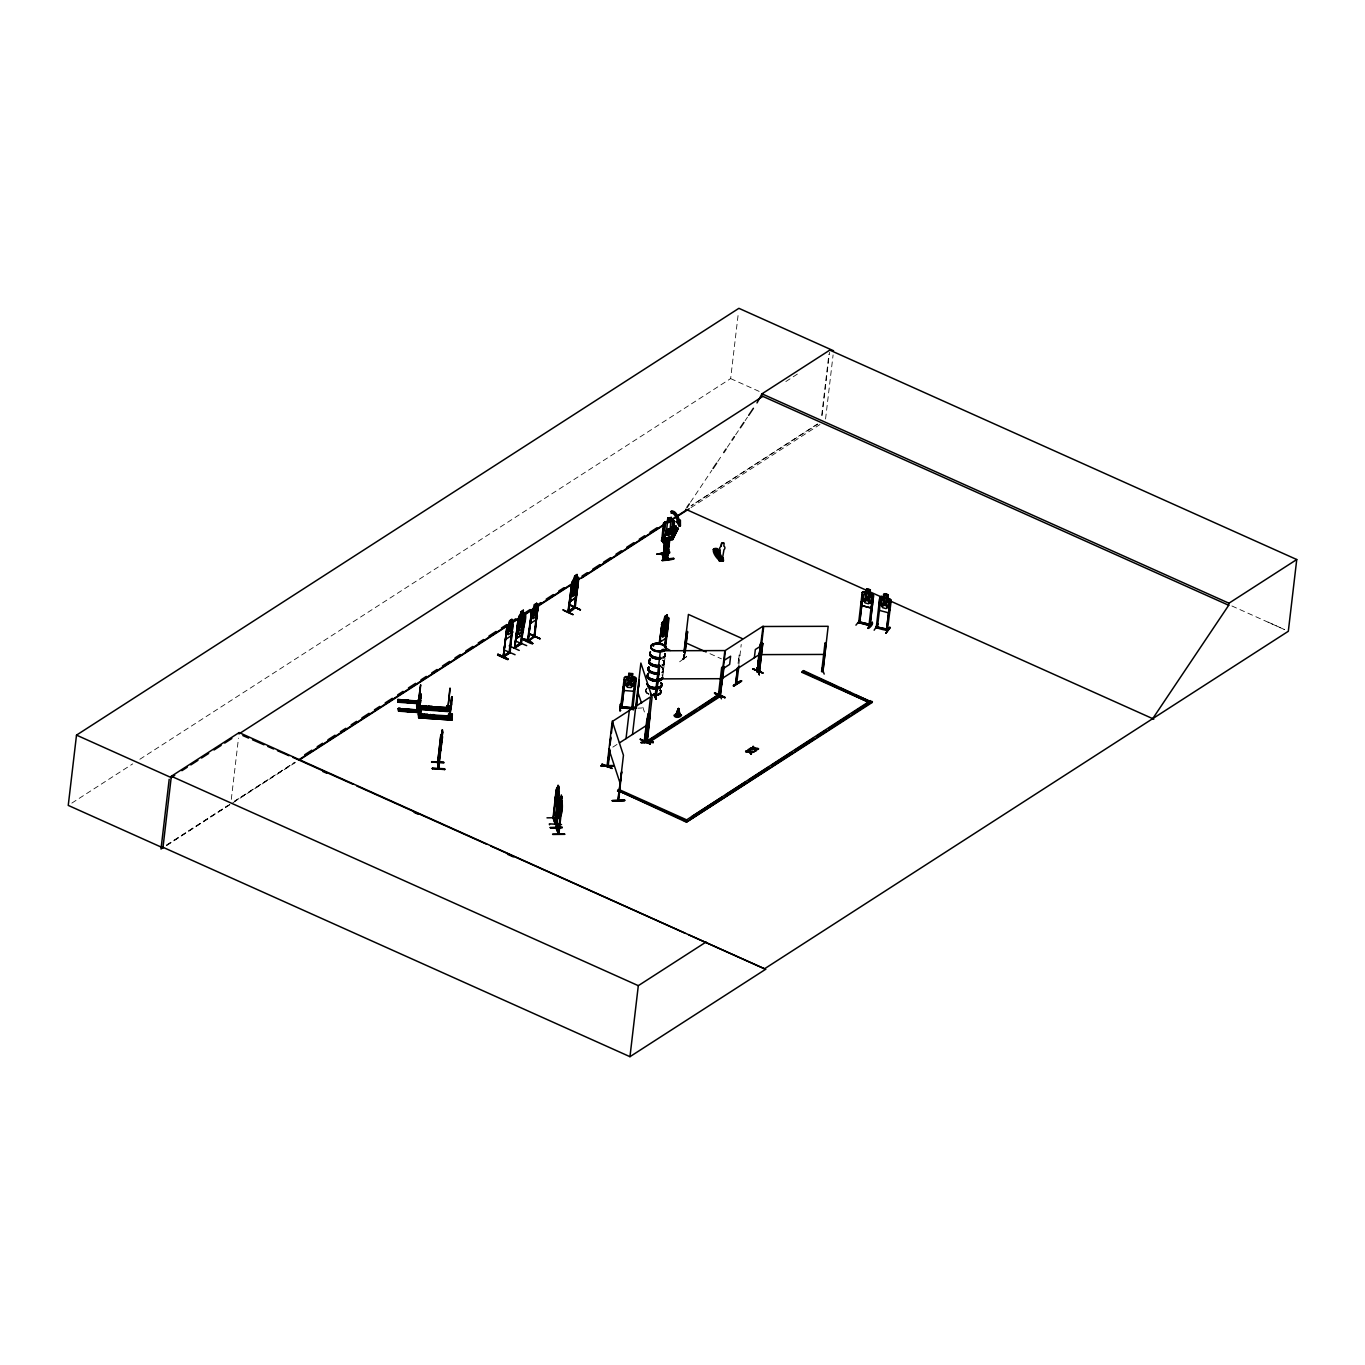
<?xml version="1.0" encoding="UTF-8"?>
<svg xmlns="http://www.w3.org/2000/svg" width="1365" height="1365" viewBox="0 0 1365 1365"><rect width="100%" height="100%" fill="white"/><g stroke="black" fill="none" stroke-linecap="round" stroke-linejoin="round"><path stroke-width="0.75" stroke-dasharray="5 3.75" d="M664.38 662.656L665.199 655.848M664.397 662.076L663.885 664.516L664.431 663.339M665.403 655.456L665.199 653.937L664.909 656.565M231.299 799.361L238.5 738.124M662.69 676.886L664.311 663.578M686.629 656.616L679.616 661.223M686.697 656.616L679.668 661.189M685.111 652.589L684.121 660.08L683.114 659.619L683.711 654.432M683.251 659.414L683.967 654.279M684.872 652.743L684.223 659.773M139.861 759.264L730.633 378.6L738.414 312.449M738.038 663.441L739.267 654.944L738.294 663.288M738.875 664.533L741.229 644.451M821.713 415.37L828.913 354.115M822.088 415.54L829.528 352.238M825.569 418.987L833.094 354.917M641.789 707.974L637.899 708.179M663.612 670.539L661.837 667.041A7.712 3.924 6.7 0 1 662.144 671.87M663.646 670.232L662.196 672.433M663.134 671.597L662.23 672.126M690.502 502.166L711.865 470.277M717.802 461.421L722.546 454.34M727.306 447.242L730.872 441.936M735.616 434.838L739.182 429.531M745.119 420.676L747.491 417.127M646.891 688.37L645.56 691.355L648.802 694.29A7.661 3.907 6.7 0 1 647.01 688.643M684.309 658.766L683.114 658.544L683.183 659.687M679.634 661.786L686.117 656.906M739.932 655.507L739.028 655.115M166.94 845.157L232.767 802.535M234.558 801.374L295.045 762.216L234.371 801.289M817.413 424.003L691.082 505.801L817.789 424.174M71.833 803.098L132.695 763.888M785.831 381.552L799.975 372.423M166.564 844.986L227.238 805.896M166.496 845.566L295.215 762.643M690.997 507.609L819.956 424.515M612.834 747.133L617.782 743.942M730.633 378.6L761.551 392.472M1231.895 605.975L1284.431 629.538M709.971 653.681L721.437 658.834M1268.102 622.116L1284.653 629.606M661.803 667.366L663.561 669.106M646.208 692.464L647.3 693.437M642.847 707.241L644.843 713.264M662.673 659.926A7.798 3.976 6.7 0 1 661.684 665.472M662.622 660.336A7.798 3.976 6.7 0 1 661.633 665.864M662.417 658.51A7.678 3.907 6.7 0 0 663.39 653.05A7.695 3.924 6.7 0 1 662.435 658.51M664.619 653.545A7.798 3.976 6.7 0 1 662.554 658.101M664.67 653.153A7.798 3.976 6.7 0 1 662.605 657.708M661.752 666.871A7.678 3.907 6.7 0 1 662.144 671.682M648.836 694.273A7.712 3.924 6.7 0 1 646.976 688.625M648.921 693.829A7.661 3.907 6.7 0 1 647.454 693.011M646.379 692.055A7.661 3.907 6.7 0 1 647.061 688.199A7.712 3.924 6.7 0 0 646.327 692.209M648.87 694A7.712 3.924 6.7 0 1 647.402 693.181M661.701 667.639A7.712 3.924 6.7 0 1 662.076 672.467M683.114 658.544L684.121 659.056L683.234 658.63M661.513 666.257A7.678 3.907 6.7 0 0 662.469 660.814A7.695 3.924 6.7 0 1 661.513 666.274M662.588 657.213A7.695 3.924 6.7 0 0 665.216 653.75A7.678 3.907 6.7 0 1 662.571 657.196M661.667 664.96A7.678 3.907 6.7 0 0 662.622 659.517A7.695 3.924 6.7 0 1 661.667 664.96M662.093 672.16A7.678 3.907 6.7 0 0 661.701 667.349A7.661 3.907 6.7 0 1 662.076 672.177M662.008 672.826A7.678 3.907 6.7 0 0 661.633 668.014A7.661 3.907 6.7 0 1 661.991 672.843M662.605 675.846A7.678 3.907 6.7 0 0 662.008 674.822A7.695 3.924 6.7 0 1 662.622 675.846"/><path stroke-width="1.5" d="M675.709 715.414L678.507 708.469L679.924 715.772L675.709 715.414L678.251 708.572M679.343 716.233L678.251 708.674M419.209 700.074L420.591 700.262M420.403 710.585L420.642 708.537L419.652 709.118M421.171 694.393L420.232 703.521M420.01 692.14L420.608 685.196M420.642 711.25L421 709.152M420.181 700.091L420.949 693.676M449.614 706.951L450.023 706.132L449.034 706.933M450.109 715.072L450.774 714.526M450.075 709.595L450.331 706.285M452.139 715.431C451.73 713.776 453.555 715.943 448.539 714.185L448.539 719.184L448.744 717.103L452.105 717.342L418.492 715.192L418.56 713.588L421.939 713.827L422.143 717M452.088 698.761L451.679 696.645M420.591 700.45L419.277 711.029L420.437 702.019L397.949 700.518L398 699.46L400.252 699.614L400.372 701.968L400.252 699.614M398.085 702.258L398.085 701.405L420.249 703.794L398.085 702.224M398.495 711.148L420.659 712.667L398.563 710.465M420.659 712.667L398.478 710.738L420.676 712.223L420.556 710.039L398.375 708.589C397.915 710.21 398.751 706.831 400.662 708.503L400.798 710.619M416.683 706.882L416.752 705.244L420.13 705.466L420.471 709.51M450.382 705.551L450.006 708.623L416.615 705.756L449.955 707.77L450.075 711.319L416.82 708.418L450.092 710.448L450.109 711.728L416.888 709.39L416.888 708.162L450.143 710.448M418.628 716.761L451.9 718.792L418.628 716.779L418.697 717.785L451.9 720.02L452.105 717.342M418.492 715.192L451.696 717.478M420.198 703.094L398.068 701.815L418.219 702.958M420.096 701.354L419.106 711.011M420.505 710.244L420.471 710.295M437.687 762.557L438.216 768.922L442.67 731.879L438.711 768.973L438.114 762.574M449.904 709.169L449.904 707.889L416.615 705.756M418.56 713.588L418.646 717.171L451.917 719.645L451.764 716.113L418.424 714.117L451.679 717.052L418.458 714.731M451.917 719.645L451.9 718.792M574.938 584.851L575.655 587.155L575.262 583.589L577.207 578.658L574.853 583.094L573.317 581.149L574.307 584.169M449.307 706.951L448.317 706.729M549.464 824.767L549.395 823.846L561.51 824.562M564.752 834.339L552.706 834.459M612.458 800.88C650.15 799.31 586.984 801.067 624.539 800.811M624.436 800.436L612.339 800.555M653.187 742.782L653.135 741.826L641.021 742.389M641.106 742.748L653.084 742.321M553.337 818.079L556.766 787.724L553.473 818.659L553.456 817.055M554.907 823.709L558.404 791.888L557.688 789.943L557.654 798.354M555.47 823.778L559.172 794.003L557.312 787.383M556.067 827.804L558.387 834.134L561.834 800.47M558.729 833.554L558.66 832.394M561.271 809.172L560.571 810.895C558.695 807.807 560.725 792.246 562.192 797.058L561.663 800.521C563.933 807.892 559.855 826.388 559.053 806.783M442.379 738.653L442.414 736.759L441.117 747.918M678.371 716.437L678.678 708.827M450.638 706.507L446.747 705.824L450.109 706.063M452.446 714.851L448.539 714.185M397.966 700.552L397.949 699.699L420.147 701.149L420.249 703.333M418.697 716.506L418.663 717.376L451.934 719.406M420.642 711.967L420.795 710.841L400.389 709.544M607.749 764.741L607.886 765.714C605.889 765.833 609.148 764.008 607.647 766.891L609.609 749.197M606.964 766.84L612.22 721.13L623.447 755.255L618.174 800.521L618.294 799.498M618.669 800.453L621.672 771.754L617.85 799.941M646.669 740.803L649.006 741.553L719.611 696.065L717.649 695.195L647.078 741.007M647.317 742.321L647.437 741.366M719.747 559.087L720.225 549.993A2.747 2.235 -26.8 0 1 721.198 546.273L721.505 543.748L721.198 546.273M420.369 702.275L420.028 700.126M420.983 694.717L420.608 698.283M449.887 688.284L447.788 709.476L450.143 688.301M451.508 698.641L449.58 717.836L451.627 697.805M451.798 699.75L451.542 702.856M450.075 705.534L450.109 711.063M444.649 769.195L432.398 768.529M432.449 768.137L444.7 768.751L444.666 769.638M442.67 731.879L442.294 729.78L442.26 733.449M419.908 689.973L418.697 702.122L420.096 692.703M420.266 699.58L420.471 697.652M419.976 689.325L418.782 700.723M420.42 700.228L420.266 702.002M661.462 540.438C662.946 534.807 662.622 539.55 661.633 540.335M661.701 540.677L663.509 523.153L664.516 523L662.707 540.557L661.581 540.421L662.759 540.472L664.516 523M663.322 535.814L662.707 532.521L664.926 521.874L673.423 520.526L674.447 521.601M662.537 540.216L662.861 537.759M667.451 521.515L667.775 518L671.461 517.454L670.949 521.055L672.621 521.908L671.904 528.357M667.826 518.069L667.553 521.618L665.608 523.068L664.892 529.518L666.393 531.992M670.88 520.986L671.273 517.523M671.751 536.308L673.03 536.377L671.563 539.26L671.887 535.012M672.74 527.334L673.389 521.584L674.566 521.635L673.389 521.584M672.877 539.516L671.495 539.363L672.058 535.216M672.928 527.538L673.559 521.788M672.894 534.841L672.57 538.97L673.064 535.063M673.764 527.265L674.378 521.413M673.918 527.385L674.566 521.532L673.423 520.526M833.571 350.771L738.892 308.319L76.508 735.121L68.25 805.401L162.93 847.87L171.342 776.258L239.148 732.578L765.577 969.304L764.485 968.809L1288.321 631.278L1296.75 559.531L829.784 350.123L761.977 393.82L756.995 402.948M169.192 779.296L161.002 848.996L163.391 847.46M239.148 732.578L238.994 733.892L762.83 396.362M401.719 699.955L404.006 699.87L404.108 702.224L404.006 699.87M401.89 701.832L401.754 699.716M402.129 708.845L404.415 708.759L404.552 710.875M402.3 710.721L402.163 708.606M406.002 700.006L406.105 702.378L406.002 700.006L408.237 700.16L408.391 702.275M406.378 709.135L408.664 709.049L408.8 711.165M406.548 711.011L406.412 708.896M419.277 711.029L420.232 700.279L417.997 699.853L417.997 703.18L418.151 701.968M419.891 688.762L420.727 684.855M418.27 709.954L418.424 708.896M420.232 699.648L420.028 702.344M422.331 705.995L425.744 705.859L425.914 709.39L425.744 705.859M422.587 708.793L422.382 705.62M424.14 714.339L427.552 714.202L427.757 717.376M424.396 717.154L424.174 713.98M428.695 706.439L432.108 706.302L432.33 709.476M428.951 709.237L428.747 706.063M430.504 714.782L433.916 714.646L434.121 717.819M430.76 717.598L430.538 714.424M431.596 762.267L443.915 762.335L431.664 761.67M432.415 768.99L432.449 768.086M440.827 734.541L437.602 763.291L440.895 735.104M438.131 763.189L438.199 761.721M440.434 747.218L442.431 729.797M441.509 740.188L438.148 768.376M446.526 707.65L446.747 705.824M418.765 706.985L450.331 709.237L446.935 708.759L446.747 710.824L446.594 707.531M452.173 713.895L451.593 717.922L451.883 713.878M497.969 654.313C528.596 669.584 477.306 644.502 507.968 658.851M503.275 656.616L506.756 628.497L503.446 656.616M507.097 628.668L503.156 657.247L505.818 636.534M505.767 636.261L506.091 639.247L506.825 626.945M503.821 656.804L503.463 656.156M504.948 650.354L515.066 654.722M509.316 624.266L509.623 620.751L512.046 619.318L509.691 620.819L508.087 626.228L508.172 634.708L510.322 633.309L511.807 629.811L511.841 619.437L511.551 622.935M503.617 655.831L510.305 651.719L509.009 653.033L511.687 630.903M509.554 653.118L513.035 624.453M510.1 652.828L513.138 621.809M514.776 647.181L518.069 619.522L514.776 647.641M514.656 648.204L518.956 616.246L514.4 648.256L521.498 643.768L523.051 629.692M516.687 635.271L518.632 624.266L523.887 620.887M516.277 641.379L526.702 645.628M518.41 626.518L519.417 617.253L521.106 611.895L523.358 610.343L520.935 611.776L520.645 615.291M519.741 624.163L520.611 616.246L523 614.796L521.106 618.925L519.57 616.98L520.56 620M520.475 619.727L518.205 631.671L519.024 633.667L521.157 632.268L522.624 628.753L524.348 615.479M523.256 610.292L522.966 613.789M523.358 610.343L523.017 621.996M523.375 622.286L522.368 621.894L522.761 618.226M519.246 650.423L509.162 645.867M522.693 629.538L520.85 644.195L521.345 635.971M516.738 635.186L516.857 638.172L522.351 634.691L524.723 617.97M533.8 636.38L527.419 641.123L531.463 612.578L528.238 640.646M532.452 609.37L527.863 641.328L530.285 622.628M531.565 611.076L530.797 623.327L530.456 620.239M540.062 638.632L529.739 633.855L540.096 638.683M536.65 603.347L534.329 604.832L532.794 610.309L532.879 618.789L535.029 617.389L536.513 613.875L536.65 603.347L536.24 606.811M522.215 639.23C527.863 636.875 542.741 650.593 522.249 639.144M534.278 637.199L537.742 608.534L534.142 637.284L536.155 616.98M527.999 641.243L534.79 636.807L537.742 605.838L538.441 606.674M538.407 606.538L536.087 619.693M571.696 587.871L571.833 583.708L567.857 612.134M569.939 599.764L568.232 612.441L571.833 582.138L574.29 579.408L574.87 576.064L577.037 574.682M578.129 584.578L577.429 583.742L571.355 589.032L568.847 612.049C569.307 612.663 577.89 606.623 574.187 607.118M568.71 610.735L568.591 611.776M577.122 574.511L574.699 575.962L573.163 581.422L573.249 589.902L575.399 588.52L576.883 585.005L577.003 574.46L576.712 577.975M546.99 817.84L559.036 817.686M573.01 614.608C556.818 606.435 562.056 610.206 572.908 614.591M663.578 524.74L577.702 580.074L574.511 608.346L575.808 594.133M575.16 607.954L578.879 577.702L576.61 577.924M577.105 593.775L575.808 597.682L570.468 601.231L575.928 597.734L578.095 584.442M556.135 789.908L552.979 818.591M558.029 799.395L557.329 801.119C555.214 799.412 558.046 780.763 558.985 787.23L555.146 824.358L558.626 795.59M555.982 827.872L559.804 799.685L556.238 828.436L558.865 834.1L562.295 803.78M556.238 828.367L559.377 799.685M556.579 827.855L560.145 797.501M561.339 794.908L560.947 798.559L560.179 797.621L562.226 801.903M561.544 798.917L561.544 796.034M561.646 801.664L560.896 808.131L560.93 799.719C562.909 803.098 559.94 817.789 560.554 805.384C558.063 814.308 561.663 788.646 560.759 803.883L561.527 801.835M561.459 805.367L558.268 833.998M562.278 827.651L550.232 827.804L562.175 827.258M601.112 765.714L613.209 765.629L601.129 765.697M609.421 748.617L607.562 766.959L606.845 766.277M609.899 744.454L610.633 738.209M610.001 745.239L610.94 737.202M611.418 733.193L612.834 721.147L650.491 696.884L645.287 742.099L644.126 742.389L644.894 741.878M608.193 766.021L609.984 750.306M628.873 673.286L632.899 673.645L632.353 677.211L635.1 677.228L636.38 678.559L632.746 708.827L620.546 707.889L624.3 677.688L625.716 676.545L628.582 676.869L628.873 673.355L628.463 676.818M620.768 710.346L620.017 710.892L620.427 704.016L620.085 710.824M621.655 708.025L625.068 679.634L623.976 679.548L625.085 679.855L621.843 708.025M802.176 671.512L868.976 702.395L802.074 672.399L803.541 670.625L872.303 702.395L686.407 822.174L617.645 790.42L619.028 789.533L685.93 819.529M617.543 791.29L619.028 789.533M626.023 738.636L629.316 710.517M633.599 708.213L629.709 708.23L636.397 707.753M631.568 707.428C631.876 710.721 630.801 705.961 632.916 707.531M634.879 680.35L635.988 680.657L634.879 680.35L631.705 708.725M632.865 709.732L632.729 704.92L633.548 709.783M631.807 707.428L632.643 708.793M632.49 734.455L640.868 663.066L652.095 697.191L646.805 742.458L649.894 713.707M635.988 708.264L639.281 680.145L638.752 686.97M636.295 707.821L638.257 691.151M666.154 552.944L656.838 554.224L666.222 552.364M661.837 553.627L667.058 559.786L661.684 553.576M662.196 560.554C676.562 559.957 679.463 556.357 662.213 560.008M664.823 539.857L666.291 540.267L664.107 557.995L663.202 558.114L664.584 541.82M662.81 557.5L664.243 557.944L663.117 558.012L664.67 539.96M663.339 558.114L665.352 540.489L666.291 540.267M663.748 557.432L666.171 540.284M665.932 539.84L663.578 557.381M644.126 742.389L646.754 720.481M668.168 539.619L666.103 557.193L667.349 556.988L669.413 539.431L668.15 539.55L669.771 539.857L668.287 539.55L666.803 557.705L667.707 557.517L666.222 557.159L668.287 539.448M648.119 713.81L644.536 742.543L647.846 714.373M666.581 557.603L668.645 540.028M667.229 557.005L669.123 539.397M667.587 557.483L669.771 539.857M668.406 559.019L663.134 552.842L668.901 559.445M647.215 742.389L650.32 713.69M659.244 642.625L662.008 624.146L660.95 636.346M659.602 642.779L662.076 622.577L668.389 617.441L667.229 634.247M659.653 644.229L660.131 640.202M662.196 622.628L660.353 638.683M659.995 644.382L660.472 640.373M649.006 741.553L648.904 742.441L646.959 741.553M655.098 696.014L660.387 650.764L724.849 650.576L719.509 696.952L650.678 741.297M667.195 614.898L664.874 616.4L663.356 621.877L663.424 630.34L665.591 628.958L667.076 625.443L667.297 614.95L664.994 616.451L664.653 619.966M650.184 743.601L640.1 739.13L650.184 744.01M656.07 696.031L659.397 667.621L658.305 667.621L659.466 667.843L656.207 695.74M653.767 694.188L656.002 699.051L654.415 693.659M673.286 558.234L673.508 559.172M666.666 621.757L666.308 632.183L664.84 635.715L662.707 637.114L662.656 628.651L664.38 623.259L666.547 621.706M664.584 646.618L666.001 634.571M664.926 646.771L668.287 620.102M665.216 646.208L666.393 636.158M666.871 632.149L667.587 626.125M665.335 648.375L669.072 618.14M670.249 650.491L665.301 647.658M162.998 847.29L629.965 1056.681L638.308 985.666L706.115 941.987M683.967 652.351L688.421 614.421L741.946 638.428M677.006 713.298L673.986 715.328C675.436 720.089 686.066 715.141 678.729 713.929M684.206 652.18L686.646 631.347L687.568 631.756L685.111 652.589M684.872 652.743L687.568 631.756M723.587 560.691L717.563 548.679C705.927 545.71 721.624 567.686 723.467 559.189L722.887 558.029L722.46 559.019L719.133 559.206L718.946 558.234L718.792 559.462L722.75 559.258L722.887 558.029M684.462 821.286L870.461 700.637L872.303 702.395M686.407 822.174L872.406 701.508M719.099 560.964L719.526 559.411M719.833 559.394L719.713 560.367L723.058 560.196L722.58 558.046M724.986 697.208C693.437 683.763 746.024 706.678 714.509 693.471M699.904 707.445L717.649 695.195M718.246 695.57C720.976 693.045 716.83 696.935 720.754 695.246M718.604 691.884L721.403 698.846M721.675 667.451L722.853 667.673L721.675 667.451L718.331 695.792L719.73 694.802M719.782 695.433L723.723 666.905M757.865 671.273L757.08 671.785L763.103 626.125L725.446 650.388L720.072 695.621L722.495 677.313M724.081 667.058L720.259 695.553M733.909 686.066C757.797 670.932 717.785 695.143 740.922 681.544M735.701 682.449L737.066 682.398L736.981 683.507L735.616 683.217L737.561 667.604M735.786 683.285L737.8 667.451M737.1 682.449L736.452 683.626L736.042 681.988M736.639 683.626L738.96 665.779M752.644 668.952L763.12 673.184L753.019 668.662M754.367 657.725L755.323 649.535L760.237 646.379M745.717 751.654C758.548 750.272 737.441 751.467 749.504 752.098L750.972 754.043L750.392 751.569C756.346 750.784 752.917 753.855 750.392 751.569M757.285 671.716L758.889 653.886M759.622 647.641L760.749 643.052L757.08 671.785M749.249 751.637C746.007 745.955 752.678 755.016 748.685 749.197M757.336 671.734L759.281 655.558M759.264 654.569L760.749 643.052M757.899 671.341L757.985 670.249L756.893 670.454M758.531 671.734L759.469 671.699L762.779 643.58L761.619 643.359L758.411 671.751L763.7 626.501L828.163 626.313L822.976 671.512M749.504 752.098L750.972 754.043M750.289 748.702C763.12 747.32 742.031 748.515 754.094 749.146L755.562 751.091L754.964 748.617C760.936 747.832 757.507 750.904 754.964 748.617M759.367 671.768L762.711 643.359M757.131 668.389L759.315 674.788L757.131 667.826M753.838 748.685C750.835 743.174 755.8 751.262 758.496 749.197M754.64 748.754L753.258 746.245M762.796 672.843L752.729 668.833M754.094 749.146L750.358 748.105M755.562 751.091L754.163 748.566M802.074 672.399L803.541 670.625M823.095 670.488L822.02 670.539C821.849 673.542 820.843 668.884 822.907 670.266M821.645 671.529L824.989 643.188L826.166 643.41L824.989 643.188M821.593 671.273L822.856 671.512L826.081 643.188M822.037 668.133L824.187 674.071M855.94 625.153L860.428 619.642M859.865 621.979L858.466 622.696L870.051 625.733L873.617 595.498L872.406 593.929L863.499 591.642L862.151 592.564L863.55 591.591M862.185 592.495L858.653 622.781L858.773 621.416M862.919 594.85L859.643 623.02L863.072 594.662L861.878 594.577L863.072 594.662M866.144 592.274L866.553 588.81L870.358 589.817L869.761 593.417L871.535 595.072L870.768 601.521L868.55 603.791L865 602.852L863.414 599.593L864.182 593.127L866.212 592.478L866.656 588.963L870.358 589.817M872.201 622.235C874.675 625.545 861.469 634.128 872.269 622.304M872.32 597.102L873.378 597.392L872.32 597.102L868.959 625.511L869.01 624.385M868.993 625.477L869.181 624.146M874.146 630.203L878.173 623.993M886.585 630.34L889.809 602.136L890.987 602.221L889.946 601.931L886.38 630.221L887.387 630.545L891.226 600.327L889.963 598.86L881.159 596.42L879.76 597.392L876.262 627.61L877.354 627.832L877.61 626.603L876.381 626.245M886.687 628.975C892.881 632.712 870.222 626.876 877.61 626.603M878.804 606.674L879.93 597.409M877.081 627.832L877.371 626.825M877.354 627.832L880.681 599.491L879.623 599.218L880.681 599.491M891.174 600.395L887.523 598.16C890.953 593.656 881.244 591.284 883.82 597.307L881.79 597.955L881.022 604.422L882.609 607.681L886.158 608.619L888.393 606.35L889.144 599.9L887.387 598.245L887.967 594.645M1152.708 718.655L1228.705 605.275L1228.944 603.211L1296.75 559.531M418.867 702.139L419.789 693.386M449.58 717.836L451.679 703.709M419.806 689.308L420.13 688.335M677.245 716.335L678.507 708.81L676.272 715.96M661.615 540.95L668.236 529.739L662.81 541.24L661.615 540.95L662.725 540.762L668.236 529.739M663.373 539.09L662.417 539.346L663.646 539.158M671.495 539.363L674.361 533.834M440.11 745.819L440.639 750.716L441.253 747.849M722.392 558.95L723.945 549.788A2.747 2.235 -26.8 0 0 723.842 546.136L724.115 543.304M451.371 697.788L451.849 696.781M408.084 700.893L406.326 700.774L407.999 701.439M408.05 709.459C407.009 711.967 407.572 707.838 407.862 710.5M429.173 707.667C434.735 708.554 426.307 706.609 431.903 707.855M431.05 715.55C433.387 719.577 434.104 712.564 431.033 716.216M735.735 682.142L736.861 682.654M557.347 806.101C553.217 781.48 556.528 813.489 558.114 803.303M560.588 815.878L561.22 813.079M441.458 744.027L441.014 745.751L441.902 731.862L442.396 736.844L441.868 734.694M718.877 553.269L717.734 553.951L717.529 552.876M718.911 553.405L717.205 553.49M721.539 543.833L721.983 542.895M720.942 558.029C723.638 557.534 718.928 559.974 721.88 558.712M721.556 557.841L721.931 560.145M613.141 766.072L601.061 766.294M562.278 827.497L550.112 827.446M438.745 768.887L437.943 762.677M720.481 693.983L720.618 693.932M574.972 583.367L575.126 583.35M509.862 627.815L508.599 625.665L509.23 628.975L507.234 634.077L509.64 629.419L511.244 631.5L510.186 628.378L512.131 623.464L509.776 627.9M520.457 643.034L520.935 643.137M574.529 607.647L568.471 610.786M512.728 631.79L511.363 635.612L505.971 639.195M511.517 635.749L512.609 631.739M570.843 591.472L571.15 594.44L576.593 590.943L577.787 586.984M667.98 627.439L666.632 631.261L661.343 634.896L661.001 631.79M667.877 627.388L666.785 631.381L661.308 634.691L661.104 631.841M601.846 764.298C613.755 767.83 617.594 771.703 602.153 764.059M497.543 655.064L507.558 659.585M497.85 654.842L507.934 659.397M676.272 714.373L678.354 708.503L677.245 714.168L675.709 714.833M441.902 731.862L438.029 763.308L437.517 762.591M663.305 629.077L664.892 625.051L666.495 627.132L665.455 624.027L667.383 619.096L665.045 623.532L663.509 621.604L664.499 624.607L662.605 629.692M572.396 588.895L573.675 585.756M398.068 701.985L398 699.46M398.358 709.169L420.539 710.517M416.7 706.405L449.938 708.503L449.785 709.578M450.109 711.233L416.854 708.776M667.707 552.296L656.872 554.19M661.735 540.932L662.81 539.721L672.757 538.885L664.601 540.182M663.646 539.567L661.803 541.342L667.229 529.893M672.467 537.622C671.597 543.372 675.743 531.241 677.296 528.016L674.924 528.545L676.153 526.122L672.536 526.736L667.212 534.159L668.116 535.626L674.208 532.998L676.306 528.869L674.873 528.426M653.272 645.935L653.408 645.048M652.521 645.406L653.818 645.679M661.871 649.876L663.97 649.706M662.076 540.301L663.851 539.84L664.874 542.451L663.202 542.707L662.076 540.301L663.851 539.84M663.202 542.707L662.179 540.096M678.115 528.153L672.604 539.192L664.567 540.472M524.638 618.055L523.955 617.219L517.881 622.508M517.949 622.491L524.024 617.407M520.065 623.191L517.762 625.972M667.485 530.354L664.414 536.377L668.935 529.364L678.269 528.511L672.672 539.67L664.721 540.83M672.655 526.89L671.546 529.108L668.935 529.364M678.132 528.562L672.843 536.803L664.38 538.288L664.499 536.24M531.633 611.076L532.469 609.455M661.82 553.098L667.093 559.206M629.947 680.845L626.979 677.876L629.026 682.005C622.867 685.861 627.815 688.233 629.794 682.841C630.596 688.421 635.766 686.834 630.681 682.159C637.165 676.357 630.988 677.944 629.913 680.794M633.411 691.134L635.152 687.824M635.288 687.909L633.496 691.253L624.044 690.485L623.344 686.953M870.699 607.8L872.354 604.797M861.11 601.777L861.827 605.582L870.768 607.954L872.525 604.797M655.9 698.948L654.21 694.188M518.99 621.689L520.594 619.778M573.795 586.285L572.464 588.196L572.515 596.676L574.648 595.259L576.115 591.745L576.064 584.766M686.936 507.49L689.308 503.941M713.059 468.502L716.625 463.196M723.74 452.566L726.112 449.017M732.05 440.161L734.421 436.612M740.359 427.757L743.925 422.45M748.668 415.352L753.429 408.272M654.876 695.74L655.934 695.672M758.189 671.478L759.401 671.478M861.827 605.582L870.819 607.886M872.371 593.98L873.429 595.567L869.949 625.75M859.745 621.945L870.307 624.505L859.967 622.082M879.76 597.392L881.21 596.539M883.718 597.153L881.125 596.471M878.668 606.657L879.435 610.411L888.376 612.766L890.082 609.677M879.435 610.411L878.838 606.623M868.123 628.429L872.235 622.747M877.234 627.798L876.262 627.269M886.909 629.026L877.439 627.098L887.523 629.487L887.574 630.579M886.38 630.221L887.66 630.289M889.826 627.064L885.731 633.258L890.338 627.729M889.843 627.525L885.902 633.241M406.309 700.962L407.811 700.859M431.903 707.753L429.412 707.753M644.331 741.246L645.372 741.007L644.587 741.519M510.049 652.794L503.293 657.162M514.11 648.017L521.396 643.751M520.509 642.949L514.929 646.856M527.624 640.048L528.613 639.895M534.756 636.875L534.449 636.192M664.687 523.204L663.629 523.29L664.977 521.942M664.414 538.39L672.928 536.974L678.269 528.511L677.262 528.664M668.833 550.863C670.3 547.484 663.629 552.415 668.185 551.289M620.546 707.667L632.797 708.554M662.793 650.371L662.486 649.416M713.247 549.43L717.529 548.918L720.208 554.241L716.267 554.446L720.242 554.002M720.14 560.725C702.19 525.371 732.561 585.175 713.537 549.276M723.314 560.537L722.307 560.759M656.173 695.962L655.081 695.962C653.699 693.522 658.408 695.297 655.064 694.939M758.428 670.454L759.64 670.437M759.657 670.71L758.548 670.42M821.798 671.273L822.856 671.512M624.436 677.808L625.767 676.733L635.032 677.415L636.244 678.661M678.832 708.793L679.924 715.772M722.034 542.98L723.638 542.707M522.334 619.266L520.833 621.314L522.198 620.41L523.443 614.472L521.515 619.403L522.556 622.184M520.133 620.921L522.249 619.522M522.266 621.843L523.819 620.7L524.518 621.536M517.369 629.231L524.245 624.726M516.925 638.018L522.164 634.554M664.448 623.327L666.564 621.928M663.97 626.723L661.547 629.47M662.332 627.798L667.724 624.232L666.257 625.221M686.646 631.347L687.312 631.91M640.39 739.403L650.218 744.044M733.483 685.332L740.495 680.794M733.363 685.878L740.461 681.254M174.754 775.286L171.188 777.589L76.508 735.121M181.903 770.679L187.244 767.232M190.81 764.929L197.959 760.339M201.525 758.036L208.657 753.446M214.015 749.999L221.147 745.392M224.713 743.089L231.862 738.499M536.752 603.398L534.329 604.832M572.737 580.517L578.214 577.003M518.973 616.349C533.425 599.969 520.747 645.253 516.789 631.773M304.668 754.794L311.817 750.187M317.192 746.74L322.55 743.277M327.924 739.813L335.073 735.206M340.448 731.742L345.823 728.296M351.18 724.832L356.555 721.368M361.913 717.905L369.079 713.298M374.437 709.834L379.811 706.388M385.169 702.924L392.335 698.317M397.693 694.853L403.067 691.39M408.442 687.943L415.591 683.336M420.966 679.872L426.324 676.409M431.698 672.945L437.056 669.498M442.431 666.035L449.58 661.428M454.954 657.964L460.312 654.5M465.687 651.054L472.836 646.43M478.211 642.983L483.568 639.52M488.943 636.056L496.092 631.449M501.467 627.985L506.842 624.539M512.199 621.075L515.782 618.772M524.723 613.004L530.098 609.541M537.247 604.934L540.83 602.63M546.188 599.167L553.354 594.56M558.712 591.096L564.086 587.65M581.985 576.115L587.342 572.652M592.717 569.205L599.866 564.581M603.449 562.278L610.599 557.671M615.973 554.207L621.331 550.76M626.706 547.297L633.855 542.69M639.23 539.226L644.604 535.763M649.962 532.316L657.128 527.692M520.577 616.502L522.727 615.12M292.844 757.387L298.611 759.913L518.666 618.106M524.041 614.659L572.345 583.52M667.161 522.42L686.851 509.742M300.573 759.179L519.075 618.396M526.242 613.772L572.805 583.776M581.763 577.992L664.141 524.911M673.099 519.144L689.206 508.77M518.427 619.676L517.437 619.932M531.804 612.749L530.831 612.987M571.048 594.389L576.593 590.943M530.678 623.276L536.189 619.744L537.435 615.871M570.399 605.241L580.432 609.745M574.17 607.493L569.034 611.196M567.891 612.22L574.853 606.743M502.815 657.026L510.066 652.726M662.366 624.3L661.377 624.556M724.32 660.268L730.599 656.224L729.644 664.414L723.365 668.458M619.42 742.884L647.181 725.003M722.153 678.49L759.793 654.245M648.716 740.427L654.023 737.015M657.555 734.745L675.197 723.365M678.729 721.095L696.372 709.715M691.611 816.679L721.983 797.109M725.566 794.805L745.222 782.128M748.805 779.825L768.461 767.164M772.044 764.861L791.7 752.183M795.283 749.88L813.148 738.363M816.731 736.059L825.671 730.309M829.238 728.006L848.894 715.328M852.477 713.025L868.567 702.668M629.965 1056.681L765.68 969.252L688.779 934.871M558.899 833.025L556.818 827.702M628.6 676.938L626.45 677.944L625.682 684.394L627.371 687.312L631.125 687.585L633.462 684.974L634.23 678.507L632.353 677.211M521.055 643.137L520.884 644.144M514.793 646.566L520.765 643.478M716.932 549.242L719.764 554.156M722.512 560.606L717.034 549.208M503.566 655.541L509.452 652.453M756.978 668.321L759.315 674.788M677.552 521.293L676.596 521.618L679.173 526.105L680.418 525.815L680.401 520.44L677.552 521.293A9.828 4.197 76.3 0 0 671.631 513.052L671.307 511.431A11.483 4.897 76.3 0 1 677.808 519.621L678.217 521.072M670.659 511.551L672.553 511.141A11.483 4.897 76.3 0 1 679.036 519.331L680.401 520.44M676.596 521.618L679.173 520.73L679.173 526.105M431.34 715.55L433.643 716.028M433.37 716.386L431.221 716.096M671.068 513.138L672.877 512.745A9.828 4.197 76.3 0 1 678.797 520.986M858.841 621.467L859.779 621.689M672.57 526.839L676.204 526.242L675.027 528.34M667.946 518.154L671.324 517.591M667.383 530.251L668.389 530.098M672.57 536.138L671.853 536.599M665.062 540.455L666.171 540.438M663.305 542.502L664.977 542.246M662.11 560.554L673.286 558.78M655.149 694.683L656.258 694.956M663.202 650.337L663.663 649.484M735.957 683.063L736.878 683.473M719.713 559.002L722.341 558.865M559.206 794.038L558.08 785.148M558.78 810.947L560.725 815.878M553.388 818.079L555.111 824.289M555.18 823.249L553.559 817.925M558.507 833.111L558.66 833.554M552.569 834.203L564.666 834.066M762.779 643.58L761.619 643.359M633.633 707.804L629.709 708.23M640.987 742.492L653.101 742.441M760.39 654.62L824.87 654.432M657.077 678.883L721.556 678.695M431.562 761.909L443.847 762.933M432.381 768.632L444.666 769.536M663.254 650.644L662.366 650.474M420.096 701.388L397.915 699.801L420.181 701.712M451.457 704.732L451.764 696.798M398.324 708.691L418.492 710.124M418.697 717.802L451.917 720.072M631.534 707.735L620.785 706.643L632.678 707.804M754.708 748.174L758.565 748.617M750.136 751.125L753.992 751.569M745.785 751.057L753.924 752.149M407.811 709.595L407.009 710.124M620.802 707.94L620.665 706.643L621.894 706.729M858.875 622.474L870.188 625.528M662.69 650.405L664.175 650.337L663.339 649.348M663.219 553.337L668.389 559.479M884.23 593.843L887.779 594.782M718.417 553.149L717.12 553.371M522.386 618.362L523.392 618.772M242.833 735.581L248.601 738.09M252.457 739.762L263.991 744.795M267.83 746.484L273.614 748.993M277.453 750.682L288.988 755.715M572.225 587.308L571.355 589.032M667.297 634.213L666.12 638.172L660.643 641.669L660.421 638.615M524.484 621.382L523.392 630.681M516.55 635.203L516.994 638.24M714.816 693.198L724.9 697.669M761.977 393.82L1228.944 603.211M761.738 395.867L1228.705 605.275M685.742 509.247L880.954 596.795M890.663 601.146L1153.817 719.15M803.439 671.512L835.943 686.083M839.765 687.806L851.231 692.942M855.053 694.649L868.43 700.654M572.703 580.432L570.57 601.265M685.111 642.54L706.149 651.975M580.449 609.797L570.092 604.968L580.125 609.882M717.546 696.082L719.509 696.952M516.977 627.235L517.301 630.221M529.739 634.298L539.772 638.803M678.712 714.032L681.579 715.209M618.925 790.403L657.145 807.551M660.984 809.274L672.45 814.41M676.272 816.116L682.005 818.693M617.645 790.42L686.51 821.286M298.611 759.913L352.955 784.278M356.845 786.018L486.896 844.338M490.786 846.078L684.889 933.131M322.652 771.413L326.542 773.153M414.107 812.414L417.997 814.171M507.507 854.302L513.342 856.913M171.342 776.258L638.308 985.666M679.924 715.192L678.832 708.537M672.911 536.394L672.45 538.68L663.424 539.619M752.729 746.587L753.907 748.105M748.139 749.539L749.317 751.057M754.896 749.197L756.091 750.75M750.323 752.149L751.518 753.702M677.842 521.311L680.418 525.815M721.675 557.125L723.348 560.554M721.334 557.432L723.092 560.725M714.356 549.088L720.345 560.879M713.605 548.884L719.645 560.913M663.748 540.045L664.874 542.451M518.649 623.703L519.485 625.733M558.746 787.503L558.285 786.257L558.609 788.663M561.407 797.177L561.868 798.44M557.176 787.383L557.688 788.782M553.149 817.942L555.64 824.221M654.347 693.71L656.002 699.051M637.574 691.185L641.533 703.231M646.822 719.287L648.802 725.31M608.927 749.231L620.154 783.356M671.887 511.261L672.314 512.848M623.208 687.022L624.044 690.485M662.776 532.589L663.492 535.745M861.23 601.794L861.98 605.429M441.748 731.896L441.885 733.432M441.134 741.041L441.339 742.987M440.127 745.751L440.639 750.716M570.928 591.403L571.15 594.44M517.164 627.218L517.471 630.118M451.525 716.949L451.593 717.922M448.385 715.891L448.573 718.57M418.56 710.858L418.407 712.069L418.304 709.868M416.752 705.244L416.922 708.776M398.409 708.35L398.529 710.704M659.926 666.274A7.798 3.976 6.7 0 1 650.713 664.414A7.798 3.976 6.7 0 1 650.32 659.534M659.073 673.184A7.712 3.924 6.7 0 1 650.661 671.768A7.712 3.924 6.7 0 1 648.648 667.349A7.678 3.907 6.7 0 0 650.678 671.785A7.661 3.907 6.7 0 0 659.039 673.218A7.678 3.907 6.7 0 1 650.678 671.785A7.661 3.907 6.7 0 1 648.682 667.4M659.09 672.706A7.644 3.89 6.7 0 1 650.747 671.307A7.644 3.89 6.7 0 1 648.75 666.922M660.831 658.51A7.798 3.976 6.7 0 1 652.316 657.094A7.798 3.976 6.7 0 1 650.286 652.607M650.508 658.715A7.678 3.907 6.7 0 0 650.9 663.527A7.695 3.924 6.7 0 0 659.978 665.369A7.678 3.907 6.7 0 1 650.9 663.527A7.695 3.924 6.7 0 1 650.508 658.715M659.978 665.881A7.798 3.976 6.7 0 1 650.747 664.021A7.798 3.976 6.7 0 1 650.371 659.124M660.882 658.118A7.798 3.976 6.7 0 1 652.368 656.702A7.798 3.976 6.7 0 1 650.337 652.214M661.104 683.421A7.798 3.976 6.7 0 1 658.22 688.216A7.798 3.976 6.7 0 1 648.119 686.527M660.233 689.939A7.678 3.907 6.7 0 1 658.92 694.137A7.712 3.924 6.7 0 1 650.644 694.631M650.678 694.444A7.678 3.907 6.7 0 0 658.92 694.137A7.712 3.924 6.7 0 0 660.233 690.11M658.971 673.866A7.644 3.89 6.7 0 1 649.928 672.041A7.644 3.89 6.7 0 1 649.535 667.246M658.971 673.883A7.661 3.907 6.7 0 1 650.593 672.484A7.661 3.907 6.7 0 1 648.597 668.082M650.627 694.87A7.678 3.907 6.7 0 0 658.868 694.563A7.712 3.924 6.7 0 0 660.199 690.383A7.678 3.907 6.7 0 1 658.868 694.563A7.712 3.924 6.7 0 1 650.61 694.904M659.039 673.491A7.712 3.924 6.7 0 1 650.61 672.092A7.712 3.924 6.7 0 1 648.614 667.656M662.707 677.757A7.798 3.976 6.7 0 1 653.289 680.47A7.798 3.976 6.7 0 1 647.693 674.72M661.155 683.012A7.798 3.976 6.7 0 1 658.271 687.806A7.798 3.976 6.7 0 1 648.153 686.117M662.759 677.347A7.798 3.976 6.7 0 1 653.323 680.077A7.798 3.976 6.7 0 1 647.744 674.327M557.21 789.26L556.476 797.791L557.312 795.607C556.34 811.288 559.94 785.813 557.5 794.106L557.21 789.26M667.434 522.761L666.7 529.211L670.096 528.647L670.812 522.198L667.434 522.761M668.475 518.632L668.355 519.792L670.522 519.417L670.659 518.273L668.475 518.632M509.247 625.477L508.497 631.944L510.646 630.545L511.414 624.095L509.247 625.477M510.118 621.194L509.981 622.355L511.5 620.307L510.118 621.194M520.099 624.453L519.348 630.903L521.481 629.504L522.232 623.037L520.099 624.453M520.986 616.639L520.85 617.799L522.351 615.734L520.986 616.639M521.43 612.22L521.293 613.38L522.829 611.332L521.43 612.22M533.954 609.558L533.203 616.025L535.37 614.625L536.121 608.176L533.954 609.558M534.824 605.275L534.688 606.435L536.206 604.388L534.824 605.275M573.607 587.445L572.839 593.911L574.972 592.495L575.74 586.046L573.607 587.445M574.324 580.688L573.573 587.138L575.723 585.739L576.491 579.289L574.324 580.688M574.46 583.162L574.324 584.322L575.825 582.258L574.46 583.162M575.177 576.405L575.057 577.549L576.576 575.501L575.177 576.405M628.463 678.098L627.695 684.548L631.449 684.821L632.217 678.371L628.463 678.098M629.606 674.105L629.47 675.248L631.876 675.436L632.012 674.276L629.606 674.105M663.782 627.883L663.032 634.35L665.164 632.933L665.915 626.484L663.782 627.883M664.516 621.126L663.748 627.576L665.915 626.194L666.666 619.727L664.516 621.126M665.369 616.843L665.233 617.987L666.768 615.939L665.369 616.843M664.636 623.6L664.516 624.761L666.018 622.696L664.636 623.6M714.202 550.061L718.144 549.839L714.202 550.061M714.595 550.829L718.553 550.624L714.595 550.829M715.192 552.006L719.133 551.801L715.192 552.006M715.704 553.047L719.645 552.825L715.704 553.047M866.075 593.639L865.325 600.088L868.874 601.027L869.624 594.577L866.075 593.639M867.185 589.765L867.048 590.909L869.334 591.523L869.471 590.363L867.185 589.765M883.684 598.467L882.933 604.917L886.482 605.855L887.25 599.406L882.353 598.007L884.264 602.579C878.429 605.463 883.053 608.688 884.981 603.552L887.881 607.783L885.834 603.023C891.209 600.31 887.131 597.102 885.1 601.999L883.547 598.433M884.793 594.594L884.657 595.737L886.943 596.351L887.079 595.191L884.793 594.594M675.914 529.091L672.331 532.009L673.389 534.227L671.358 532.606L667.127 535.285L670.829 532.248L669.857 530.098L671.802 531.633L675.914 529.091M522.403 626.91L521.652 627.49L520.799 624.982L518.427 629.657L520.406 624.556L519.434 621.536L520.935 623.464L523.256 619.01L521.345 623.942L522.403 626.91M575.876 593.434L575.109 593.963L574.273 591.506L571.901 596.181L573.88 591.062L572.908 588.059L574.426 589.987L576.73 585.534L574.819 590.465L575.876 593.434M666.069 633.872L665.318 634.452L664.465 631.944L662.093 636.619L664.055 631.517L663.1 628.497L664.601 630.425L666.922 625.972L665.011 630.92L666.069 633.872M535.984 615.427L535.234 616.025L534.346 613.499L531.941 618.157L533.937 613.056C530.439 613.909 541.803 599.883 534.892 612.458L535.984 615.427M667.519 552.962C669.754 555.589 671.307 549.293 667.519 552.962M522.573 638.871L532.64 643.478L522.573 638.871M870.307 602.835L869.078 602.613L867.372 598.723C865.274 603.774 860.94 600.702 866.656 597.751L864.745 593.178L867.492 597.17C869.403 592.291 873.873 595.447 868.225 598.194L870.307 602.835M671.119 529.739L669.021 533.869L672.399 533.288L674.498 529.159L671.119 529.739M673.03 527.061L675.197 526.685L673.03 527.061M507.626 625.238L506.756 626.945L507.626 625.238M661.24 553.661L666.427 559.872L661.274 553.627M576.371 581.268L574.085 582.77L576.371 581.268M671.546 537.076L662.895 538.458L671.546 537.076M719.833 555.828L717.342 550.897L719.747 555.845M650.747 664.84A7.678 3.907 6.7 0 0 659.824 666.666A7.695 3.924 6.7 0 1 650.73 664.84A7.695 3.924 6.7 0 1 650.354 660.012A7.678 3.907 6.7 0 0 650.747 664.84M654.04 650.081A7.678 3.907 6.7 0 0 666.052 648.256A7.678 3.907 6.7 0 0 655.234 643.41A7.712 3.924 6.7 0 0 654.023 650.115A7.712 3.924 6.7 0 0 666.069 648.29A7.712 3.924 6.7 0 0 655.217 643.427A7.678 3.907 6.7 0 0 654.04 650.081M653.971 650.747A7.678 3.907 6.7 0 0 665.966 648.938A7.678 3.907 6.7 0 0 655.149 644.075A7.678 3.907 6.7 0 0 653.971 650.747M653.989 650.371A7.712 3.924 6.7 0 0 666.052 648.546A7.712 3.924 6.7 0 0 655.183 643.666A7.712 3.924 6.7 0 0 653.989 650.371M652.351 657.503A7.678 3.907 6.7 0 0 660.728 658.903A7.695 3.924 6.7 0 1 652.333 657.521A7.695 3.924 6.7 0 1 650.337 653.084A7.678 3.907 6.7 0 0 652.351 657.503M652.504 656.207A7.678 3.907 6.7 0 0 660.882 657.606A7.695 3.924 6.7 0 1 652.487 656.207A7.695 3.924 6.7 0 1 650.491 651.788A7.678 3.907 6.7 0 0 652.504 656.207M657.23 688.779A7.678 3.907 6.7 0 0 661.53 684.906A7.695 3.924 6.7 0 1 657.23 688.779A7.695 3.924 6.7 0 1 648.136 686.953A7.678 3.907 6.7 0 0 657.23 688.779M656.446 687.585A7.678 3.907 6.7 0 0 661.087 682.585A7.695 3.924 6.7 0 1 656.446 687.585A7.695 3.924 6.7 0 1 646.618 683.66A7.678 3.907 6.7 0 0 656.446 687.585M653.255 680.862A7.678 3.907 6.7 0 0 662.537 678.183A7.695 3.924 6.7 0 1 653.255 680.879A7.695 3.924 6.7 0 1 647.744 675.197A7.678 3.907 6.7 0 0 653.255 680.862M651.532 679.053A7.678 3.907 6.7 0 0 662.247 677.842A7.695 3.924 6.7 0 1 651.532 679.053A7.695 3.924 6.7 0 1 648.819 673.064A7.678 3.907 6.7 0 0 651.532 679.053"/></g></svg>
